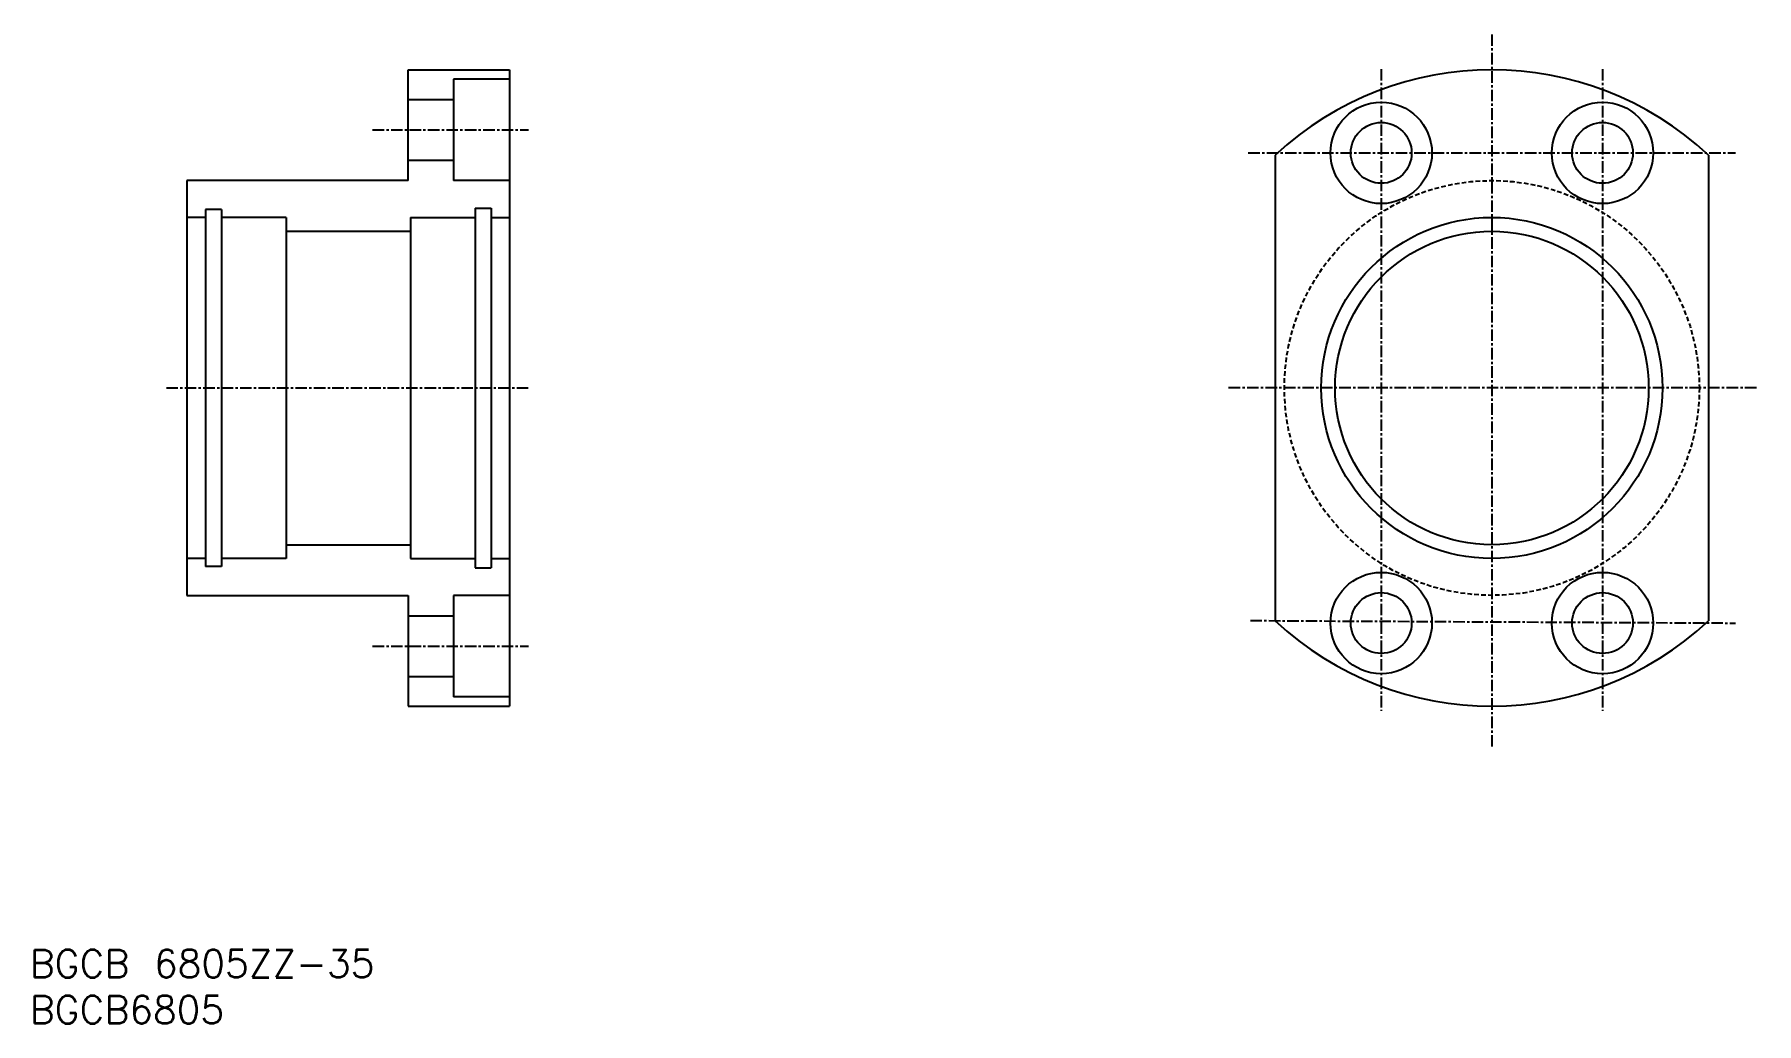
# Model space of a CAD drawing. Extents: x 45 to 232, y 37 to 145.
import ezdxf
from ezdxf.enums import TextEntityAlignment as Align

# ---------------------------------------------------------------- set-up
doc = ezdxf.new("R2010")
doc.units = 0
doc.linetypes.add('CENTER', pattern=[2, 1.25, -0.25, 0.25, -0.25])
doc.linetypes.add('DASHED', pattern=[0.75, 0.5, -0.25])
doc.layers.get('0').update_dxf_attribs({"linetype": 'CONTINUOUS'})
doc.layers.add('CENTER', color=1, linetype='CENTER')
doc.styles.get("Standard").update_dxf_attribs({"font": 'txt.shx', "bigfont": 'extfont.shx'})

msp = doc.modelspace()

# ---------------------------------------------------------------- linework, layer by layer
at = {"color": 7, "linetype": 'CONTINUOUS'}
for p, q in [((85.83, 140.74), (96.83, 140.74)), ((85.83, 128.74), (85.83, 140.74)), ((96.83, 140.74), (96.83, 71.74)), ((96.83, 139.74), (90.73, 139.74)), ((90.73, 139.74), (90.73, 128.74)), ((85.83, 137.54), (90.73, 137.54)), ((85.83, 130.94), (90.73, 130.94)), ((179.85, 131.5), (179.85, 80.98)), ((226.85, 131.5), (226.85, 80.98)), ((61.83, 128.74), (61.83, 83.74)), ((85.83, 128.74), (61.83, 128.74)), ((96.83, 128.74), (90.73, 128.74)), ((63.83, 125.59), (63.83, 86.89)), ((65.58, 125.59), (63.83, 125.59)), ((65.58, 125.59), (65.58, 86.89)), ((93.08, 125.74), (93.08, 86.74)), ((93.08, 125.74), (94.83, 125.74)), ((94.83, 125.74), (94.83, 86.74)), ((63.83, 124.74), (61.83, 124.74)), ((72.58, 124.74), (65.58, 124.74)), ((72.58, 124.74), (72.58, 87.74)), ((86.08, 124.74), (93.08, 124.74)), ((86.08, 124.74), (86.08, 87.74)), ((94.83, 124.74), (96.83, 124.74)), ((72.58, 123.24), (86.08, 123.24)), ((72.58, 89.24), (86.08, 89.24)), ((63.83, 87.74), (61.83, 87.74)), ((65.58, 86.89), (63.83, 86.89)), ((72.58, 87.74), (65.58, 87.74)), ((86.08, 87.74), (93.08, 87.74)), ((93.08, 86.74), (94.83, 86.74)), ((94.83, 87.74), (96.83, 87.74)), ((61.83, 83.74), (85.83, 83.74)), ((85.83, 83.74), (85.83, 71.74)), ((90.73, 83.74), (90.73, 72.74)), ((96.83, 83.74), (90.73, 83.74)), ((85.83, 81.54), (90.73, 81.54)), ((85.83, 74.94), (90.73, 74.94)), ((85.83, 71.74), (96.83, 71.74)), ((96.83, 72.74), (90.73, 72.74))]:
    msp.add_line(p, q, dxfattribs=at)
for centre, radius in [((191.35, 131.74), 5.5), ((215.35, 131.74), 5.5), ((191.35, 131.74), 3.3), ((215.35, 131.74), 3.3), ((203.35, 106.24), 18.5), ((203.35, 106.24), 17), ((191.35, 80.74), 5.5), ((215.35, 80.74), 5.5), ((191.35, 80.74), 3.3), ((215.35, 80.74), 3.3)]:
    msp.add_circle(centre, radius, dxfattribs=at)
at = {"color": 3, "linetype": 'DASHED'}
msp.add_circle((203.35, 106.24), 22.5, dxfattribs=at)
at = {"color": 7, "linetype": 'CONTINUOUS'}
for start, end in [(47.0657, 132.9343), (227.0657, 312.9343)]:
    msp.add_arc((203.35, 106.24), 34.5, start, end, dxfattribs=at)
at = {"layer": 'CENTER', "color": 1, "linetype": 'CENTER'}
for p, q in [((203.35, 144.59), (203.35, 67.28)), ((191.35, 140.83), (191.35, 71.22)), ((215.35, 140.83), (215.35, 71.22)), ((81.97, 134.24), (98.86, 134.24)), ((176.93, 131.74), (229.78, 131.74)), ((59.6, 106.24), (99.06, 106.24)), ((232.05, 106.24), (174.65, 106.24)), ((177.16, 81.01), (229.78, 80.74)), ((81.97, 78.24), (98.86, 78.24))]:
    msp.add_line(p, q, dxfattribs=at)

# ---------------------------------------------------------------- texts
at = {"color": 7, "linetype": 'CONTINUOUS'}
for s, p in [('BGCB 6805ZZ-35', (44.78, 43.8)), ('BGCB6805', (44.78, 38.8))]:
    msp.add_text(s, height=3, dxfattribs=at).set_placement(p, align=Align.MIDDLE_LEFT)

doc.saveas('drawing.dxf')
